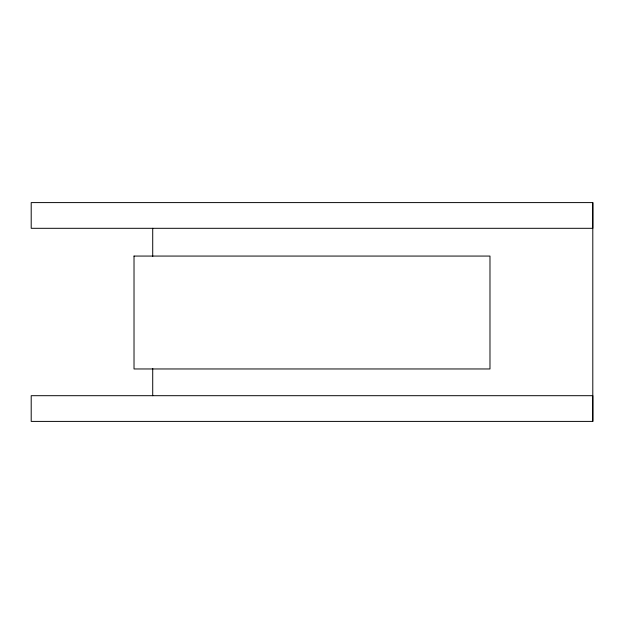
<?xml version="1.0" encoding="UTF-8"?>
<svg xmlns="http://www.w3.org/2000/svg" width="624" height="624" viewBox="0 0 624 624"><rect width="100%" height="100%" fill="white"/><g stroke="black" fill="none" stroke-linecap="round" stroke-linejoin="round"><path stroke-width="0.94" d="M592.8 421.403L592.8 395.694L31.2 395.694L31.2 421.403L592.8 421.403L592.8 202.597L31.2 202.597L31.2 228.306L592.8 228.306L592.8 202.597M152.716 228.306L152.716 256.526M152.716 368.449L152.716 395.694M134.02 256.066L134.02 368.963L489.98 368.963L489.98 256.066L134.02 256.066"/></g></svg>
